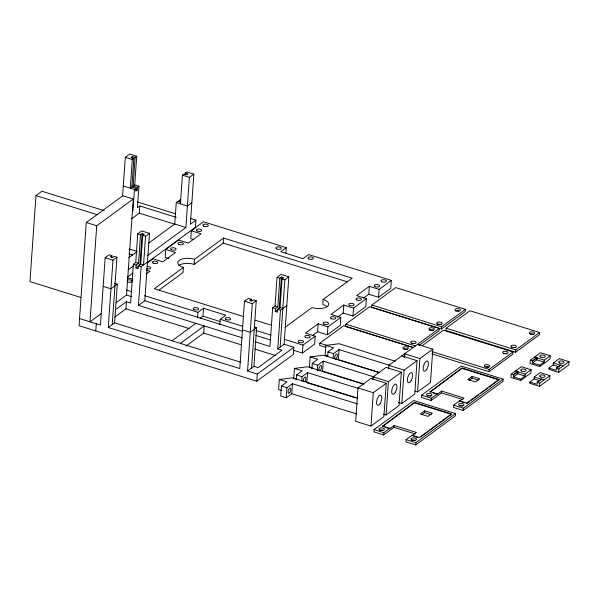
<?xml version="1.0" encoding="UTF-8"?>
<svg xmlns="http://www.w3.org/2000/svg" width="599" height="599" viewBox="0 0 599 599"><rect width="100%" height="100%" fill="white"/><g stroke="black" fill="none" stroke-linecap="round" stroke-linejoin="round"><path stroke-width="0.9" d="M193.417 239.495L190.759 238.664L191.313 230.742L203.54 221.787L286.292 247.619L280.729 251.692L303.019 258.648L308.582 254.575L391.334 280.407L379.107 289.362L378.553 297.291L368.797 294.244L363.563 298.077M104.226 210.676L41.923 191.223L35.962 195.588L29.95 281.582L80.798 297.456M116.109 302.697L126.546 295.052L133.263 199.01L122.81 195.753L86.271 222.514L79.053 325.721L256.814 381.211L293.36 354.451L293.862 347.285L284.106 344.238L277.749 348.895L281.934 350.198L258.102 367.651L253.924 366.348L247.567 371.006L257.315 374.046L293.862 347.285M133.263 199.01L96.716 225.778L90 321.82L101.194 313.621M95.773 330.94L96.274 323.774M111.788 257.518L111.923 255.668L109.138 254.792L105.162 257.705L100.452 325.077L79.555 318.556M251.101 301.005L251.236 299.156L248.45 298.287L244.474 301.192L239.765 368.565L108.254 327.511L112.964 260.138L116.94 257.233L114.147 256.365L112.56 257.525L110.336 256.829L111.923 255.668M112.223 324.606L116.94 257.233M122.623 195.858L125.318 157.342L129.766 154.078L136.729 156.257L134.723 184.919L133.135 186.087L137.313 187.39L138.908 186.222L134.723 184.919M108.254 327.511L114.611 322.861L117.314 284.151L114.529 283.282M132.222 158.406L132.357 156.549L135.142 157.417L136.729 156.257M133.869 158.353L132.282 159.514L130.275 188.176L131.862 187.015L133.869 158.353L131.084 157.477L132.357 156.549M133.135 186.087L135.142 157.417M127.392 277.876L132.678 279.186M114.791 317.013L125.962 308.829L126.456 301.664L130.642 302.967L133.345 264.256L135.726 262.512L137.733 233.85L141.708 230.937L149.51 233.378L144.793 300.75L138.444 305.4L242.408 337.858M132.956 210.983L134.453 189.486L136.048 188.318L131.862 187.015M136.048 188.318L135.846 191.186L137.119 190.257L137.313 187.39M138.908 186.222L137.403 207.726L139.784 205.981L176.241 217.362M131.795 218.628L139.282 213.147L139.784 205.981M135.928 267.993L136.13 265.132L138.519 263.38L140.518 234.718L142.105 233.558L144.337 234.254L142.749 235.414L140.743 264.077L138.362 265.829L138.159 268.689L135.928 267.993L139.904 265.087L142.105 233.558M138.444 305.4L141.147 266.697L147.504 262.04M149.51 233.378L145.535 236.283L143.528 264.953L140.743 264.077M191.313 230.742L201.069 233.782L188.356 243.097L178.607 240.049L165.721 249.483L165.167 257.413L168.716 258.521M148.5 243.254L174.743 224.026L176.248 202.529L177.836 201.369L180.344 202.148M179.011 201.87L179.108 200.433L180.696 199.272M180.426 203.832L182.433 175.17L184.02 174.01L186.806 174.878L188.079 173.942L185.293 173.074L185.166 174.923M147.646 255.518L185.892 227.508L189.396 177.341L193.851 174.084L186.881 171.913L185.293 173.074M326.897 306.576A11.246 5.039 4 0 0 322.764 304.509L323.116 299.448L352.175 278.168L223.584 238.028L194.525 259.307A11.246 5.039 4 0 0 179.213 260.333A11.246 5.039 4 0 0 183.406 267.454L183.054 272.515L159.214 289.976M193.851 174.084L190.34 224.251L195.903 220.177L190.557 218.508M195.903 220.177L195.401 227.343L147.227 262.632M178.861 265.394A11.246 5.039 4 0 1 194.173 264.369L194.525 259.307M197.573 317.612L197.94 312.326L203.503 308.253L225.793 315.216L220.23 319.289L219.863 324.568M200.171 318.219L202.949 316.182L203.503 308.253M185.817 346.192L203.697 333.096L204.199 325.931L180.366 343.384M194.173 264.369L223.225 243.089L223.584 238.028M247.567 371.006L252.276 303.633L256.245 300.72L253.459 299.852L251.872 301.012L249.641 300.316L251.236 299.156M251.535 368.093L256.245 300.72M253.924 366.348L256.627 327.638L254.538 326.987M256.814 381.211L257.315 374.046M284.106 344.238L288.815 276.865L281.021 274.432L277.045 277.337L275.038 306.007L272.657 307.751L269.954 346.462L255.736 342.022M275.241 311.487L275.443 308.62L277.824 306.875L279.83 278.206L281.418 277.045L283.649 277.741L282.062 278.902L280.055 307.572L277.674 309.316L277.472 312.184L275.241 311.487L278.55 309.062M279.216 308.575L281.418 277.045M277.749 348.895L280.459 310.185L286.816 305.527M285.858 253.781L286.292 247.619M280.137 347.15L284.847 279.778L288.815 276.865M357.685 398.163L292.559 377.834L279.299 379.504L278.595 389.537L281.163 390.338M279.299 379.504L287.003 381.907L281.44 385.981L280.736 396.014L286.195 397.826L291.758 393.753L292.462 383.719L357.468 403.936M286.195 397.826L286.899 387.793L292.462 383.719M363.885 384.303L307.684 366.76L294.416 368.43L293.712 378.463L297.141 379.526M296.243 379.466L296.557 374.907L302.121 370.833L294.416 368.43M293.532 350.265L302.428 353.043L302.982 345.121L315.209 336.166L305.46 333.119L318.166 323.812L327.923 326.852L340.801 317.418L331.052 314.378L343.759 305.063L353.515 308.111L366.393 298.676L356.645 295.629L369.351 286.322L379.107 289.362M301.701 381.278L302.016 376.719L307.579 372.645L358.337 388.429M307.579 372.645L306.875 382.679L319.349 386.557M379.594 372.803L323.393 355.252L310.125 356.922L309.421 366.955L311.989 367.756M311.884 368.872L312.266 363.398L317.829 359.325L310.125 356.922M315.209 336.166L314.655 344.088L302.428 353.043M312.379 335.567L317.612 331.734L318.166 323.812M317.343 370.684L317.725 365.21L323.288 361.137L374.046 376.921M413.303 347.48L343.646 325.736L319.814 343.19L319.656 345.436L325.908 347.39M323.288 361.137L322.584 371.17L363.548 383.907M395.34 361.264L339.139 343.721L325.878 345.391L325.175 355.417L327.743 356.225M317.612 331.734L327.368 334.781L327.923 326.852M327.698 356.427L328.02 351.868L333.583 347.794L325.878 345.391M333.156 358.239L333.478 353.68L339.041 349.606L389.799 365.39M340.801 317.418L340.247 325.347L327.368 334.781M339.041 349.606L338.338 359.64L379.302 372.376M337.222 317.373L343.205 312.992L343.759 305.063M419.023 345.421L439.127 330.693L439.284 328.447L369.628 306.703L345.795 324.156L345.638 326.403L413.512 347.592M343.205 312.992L352.961 316.04L353.515 308.111M357.977 387.927L355.649 421.292L370.968 426.076L383.899 416.604L386.235 383.24L370.908 378.456L357.977 387.927L373.304 392.712L386.235 383.24M366.393 298.676L365.839 306.598L352.961 316.04M368.797 294.244L369.351 286.322M371.897 305.041L371.739 307.287L441.396 329.031L465.228 311.577L465.386 309.331L395.729 287.58L371.897 305.041L441.553 326.784L465.386 309.331M372.907 379.631L373.102 376.853L386.033 367.382L401.36 372.166L399.024 405.523L386.093 414.995L383.54 414.201M370.968 426.076L373.304 392.712M412.06 435.263L406.107 439.629L405.95 441.875L415.699 444.922L455.42 415.826L455.577 413.58L413.782 400.529L374.061 429.625L373.903 431.872L383.659 434.919L394.015 427.327L394.142 425.507L416.432 432.471L412.03 435.69L412.06 435.263L419.33 437.532L451.526 413.946L414.703 402.453L382.469 426.466L414.703 402.453M391.334 280.407L390.78 288.336L378.553 297.291M383.659 434.919L383.817 432.665L389.769 428.307L382.499 426.039M388.549 369.051L388.811 365.345L439.284 328.447M386.093 414.995L388.429 381.638L401.36 372.166M389.769 428.307L389.739 428.734L394.142 425.507M404.303 357.521L404.557 353.814L419.884 358.591L432.815 349.127L417.488 344.343M398.395 402.431L401.802 403.494L404.13 370.13L417.061 360.658L401.742 355.873M417.061 360.658L414.733 394.022L401.802 403.494M414.995 391.162L417.548 391.956L419.884 358.591M415.699 444.922L415.856 442.668L455.577 413.58M459.583 400.821L453.623 405.186L453.465 407.432L463.222 410.48L502.943 381.391L503.1 379.137L461.305 366.086L421.584 395.183L421.426 397.429L431.175 400.476L441.538 392.892L441.665 391.072L463.955 398.028L459.553 401.255L459.583 400.821L466.853 403.09L499.049 379.511L462.226 368.011L429.992 392.023L462.226 368.011M421.651 414.755L424.549 412.636L424.676 410.817L432.283 413.19L427.941 416.372L420.333 413.991L424.676 410.817M432.815 349.127L430.479 382.484L417.548 391.956M431.175 400.476L431.332 398.23L437.292 393.865L430.022 391.596M441.396 329.031L441.553 326.784M437.292 393.865L437.263 394.292L441.665 391.072M446.12 328.207L445.963 330.461L515.619 352.205L539.452 334.751L539.609 332.497L469.953 310.754L446.12 328.207L515.776 349.951L539.609 332.497M463.222 410.48L463.379 408.226L503.1 379.137M466.853 403.09L466.823 403.524L469.818 401.33M469.174 380.313L472.064 378.194L472.192 376.374L479.806 378.755L475.464 381.93L467.856 379.556L472.192 376.374M431.864 353.844L489.024 371.687L489.181 369.433L513.014 351.98L443.357 330.236L422.302 345.653M489.286 387.066L499.049 379.511M511.164 374.188L510.932 377.437L520.688 380.485L530.886 373.012L531.111 369.755L521.362 366.715L511.164 374.188L513.643 374.959L517.888 371.852L525.158 374.12L531.111 369.755M513.014 351.98L512.849 354.234L489.024 371.687M525.158 374.12L525.024 376.082L520.778 379.189L513.508 376.921L513.643 374.959M515.619 352.205L515.776 349.951M513.508 376.921L517.753 373.813L517.888 371.852M520.688 380.485L520.778 379.189M530.25 360.201L530.025 363.458L539.774 366.498L549.979 359.026L550.204 355.776L540.455 352.729L530.25 360.201L532.736 360.98L536.981 357.865L544.251 360.134L550.204 355.776M529.868 382.035L529.778 383.323L539.527 386.362L549.732 378.897L549.957 375.64L540.208 372.593L534.248 376.958L534.113 378.92L529.868 382.035L537.138 384.303L537.273 382.334L541.518 379.227L534.248 376.958M544.251 360.134L544.109 362.103L539.864 365.21L532.601 362.942L532.736 360.98M532.601 362.942L536.846 359.834L536.981 357.865M539.774 366.498L539.864 365.21M539.527 386.362L539.759 383.113L549.957 375.64M548.961 368.048L548.871 369.336L558.62 372.383L568.825 364.911L569.05 361.661L559.301 358.614L553.341 362.979L553.206 364.941L548.961 368.048L556.231 370.317L556.366 368.355L560.612 365.248L553.341 362.979M558.62 372.383L558.852 369.126L569.05 361.661M191.845 202.754L187.397 206.011L176.248 202.529M128.763 257.705L136.572 251.992M128.149 269.805L133.397 265.956M117.314 284.151L110.957 288.808L103.155 286.367M127.654 276.963L132.926 273.107M147.287 262.991L153.007 258.798L162.763 261.838L175.47 252.531L165.721 249.483M146.141 274.013L149.877 271.272L146.336 270.164M115.285 309.848L126.456 301.664M183.406 267.454L154.355 288.733L243.651 316.609M172.003 340.779L195.836 323.318M256.627 327.638L250.27 332.295L242.468 329.862M285.176 327.241L311.997 307.594A11.246 5.039 4 0 0 327.309 306.568A11.246 5.039 4 0 0 323.116 299.448M403.464 356.817L404.954 355.731M420.798 436.866L428.285 431.377M429.783 430.284L437.27 424.796M438.768 423.703L446.255 418.214M447.752 417.121L451.496 414.381L414.673 402.88M471.316 400.229L478.803 394.748M480.301 393.648L487.788 388.167M513.672 374.532L517.918 371.417L515.41 371.073M532.766 360.546L537.011 357.438L534.495 357.094M537.303 381.907L541.548 378.8L544.004 380.006M556.396 367.921L560.642 364.813L563.097 366.019M321.124 387.104L355.858 397.908M291.758 393.753L356.764 413.969M125.318 157.342L132.282 159.514M182.433 175.17L189.396 177.341M179.108 200.433L180.778 200.957M135.374 189.711L137.119 190.257M123.312 186.004L134.453 189.486M137.156 201.841L175.432 213.783M174.743 224.026L185.892 227.508M139.282 213.147L174.856 224.251M223.225 243.089L347.353 281.837M35.962 195.588L97.375 214.756M137.733 233.85L140.518 234.718M142.749 235.414L145.535 236.283M277.045 277.337L279.83 278.206M282.062 278.902L284.847 279.778M536.846 359.834L544.109 362.103M553.206 364.941L559.668 366.955M556.366 368.355L558.852 369.126M86.271 222.514L96.716 225.778M129.249 248.997L137.253 251.49M517.753 373.813L525.024 376.082M534.113 378.92L539.766 380.687M128.927 253.871L132.484 254.987M537.273 382.334L539.759 383.113M345.795 324.156L415.451 345.9M432.021 351.598L489.181 369.433M135.726 262.512L138.519 263.38M275.038 306.007L277.824 306.875M280.055 307.572L282.84 308.44M133.345 264.256L136.13 265.132M138.362 265.829L141.147 266.697M272.657 307.751L275.443 308.62M277.674 309.316L280.459 310.185M462.196 368.445L499.019 379.938M105.162 257.705L112.964 260.138M244.474 301.192L252.276 303.633M472.064 378.194L477.987 380.043M255.256 320.233L271.332 325.25M319.814 343.19L326.957 345.421M388.811 365.345L404.13 370.13M126.756 290.103L131.211 291.496M144.554 295.659L197.94 312.326M220.23 319.289L242.475 326.23M255.825 330.401L270.95 335.118M284.293 339.289L302.982 345.121M202.949 316.182L219.885 321.468M441.538 392.892L462.937 399.57M126.546 295.052L131.773 296.685M144.793 300.75L242.543 331.262M255.87 335.425L270.089 339.865M433.227 393.034L435.645 393.79M461.971 402.011L464.397 402.768M373.102 376.853L388.429 381.638M421.584 395.183L431.332 398.23M453.623 405.186L463.379 408.226M125.962 308.829L189.112 328.544M203.697 333.096L241.554 344.912M254.845 349.067L275.226 355.432M424.549 412.636L431.31 414.748M114.611 322.861L240.791 362.253M394.015 427.327L415.414 434.005M384.895 427.222L388.931 428.48M413.647 436.199L417.683 437.457M374.061 429.625L383.817 432.665M406.107 439.629L415.856 442.668M328.02 351.868L333.478 353.68M312.266 363.398L317.725 365.21M296.557 374.907L302.016 376.719M281.44 385.981L286.899 387.793M127.145 280.362A2.733 1.22 4 0 1 131.256 280.25A2.733 1.22 4 0 1 131.278 282.129A2.733 1.22 4 0 1 127.16 281.582M147.062 266.495A2.733 1.22 4 0 1 150.491 268.023A2.733 1.22 4 0 1 146.433 268.704M455.637 311.121A2.733 1.22 4 0 1 458.924 311.106M437.929 324.344A2.733 1.22 4 0 1 441.223 324.71M429.535 330.236A2.733 1.22 4 0 1 433.391 330.446M411.827 343.459A2.733 1.22 4 0 1 414.553 343.601M404.108 349.105A2.733 1.22 4 0 1 407.402 349.479M530.422 334.13A2.733 1.22 4 0 1 533.716 334.497M511.583 347.675A2.733 1.22 4 0 1 514.878 347.66M503.257 353.777A2.733 1.22 4 0 1 506.544 353.754M485.549 366.992A2.733 1.22 4 0 1 488.844 367.367M303.206 381.211A2.733 1.146 -72.7 0 1 304.367 377.527A2.733 1.146 -72.7 0 1 305.902 378.036A2.733 1.146 -72.7 0 1 304.734 381.72M319.185 370.541A2.733 1.146 -72.7 0 1 319.956 366.169A2.733 1.146 -72.7 0 1 321.588 367.344A2.733 1.146 -72.7 0 1 319.439 370.721M459.747 405.785A2.733 1.22 4 0 1 462.473 405.935M427.147 395.946A2.733 1.22 4 0 1 431.003 396.156M411.663 440.392A2.733 1.22 4 0 1 415.519 440.594M379.624 430.389A2.733 1.22 4 0 1 382.911 430.367M153.187 263.118A2.733 1.22 4 0 0 157.747 262.811A2.733 1.22 4 0 0 154.385 261.134A2.733 1.22 4 0 0 153.187 263.118M171.464 249.738A2.733 1.22 4 0 0 176.016 249.431A2.733 1.22 4 0 0 172.654 247.746A2.733 1.22 4 0 0 171.464 249.738M197.056 230.989A2.733 1.22 4 0 0 201.608 230.682A2.733 1.22 4 0 0 198.254 229.005A2.733 1.22 4 0 0 197.056 230.989M178.779 244.37A2.733 1.22 4 0 0 183.339 244.07A2.733 1.22 4 0 0 179.977 242.385A2.733 1.22 4 0 0 178.779 244.37M276.716 248.899A2.733 1.22 4 0 0 281.275 248.592A2.733 1.22 4 0 0 277.914 246.908A2.733 1.22 4 0 0 276.716 248.899M308.762 258.895A2.733 1.22 4 0 0 313.314 258.596A2.733 1.22 4 0 0 309.96 256.911A2.733 1.22 4 0 0 308.762 258.895M356.817 299.949A2.733 1.22 4 0 0 361.377 299.65A2.733 1.22 4 0 0 358.015 297.965A2.733 1.22 4 0 0 356.817 299.949M375.094 286.569A2.733 1.22 4 0 0 379.646 286.262A2.733 1.22 4 0 0 376.292 284.585A2.733 1.22 4 0 0 375.094 286.569M331.225 318.698A2.733 1.22 4 0 0 335.784 318.391A2.733 1.22 4 0 0 332.423 316.714A2.733 1.22 4 0 0 331.225 318.698M349.502 305.318A2.733 1.22 4 0 0 354.054 305.011A2.733 1.22 4 0 0 350.7 303.326A2.733 1.22 4 0 0 349.502 305.318M305.632 337.439A2.733 1.22 4 0 0 310.192 337.14A2.733 1.22 4 0 0 306.83 335.455A2.733 1.22 4 0 0 305.632 337.439M323.909 324.059A2.733 1.22 4 0 0 328.462 323.752A2.733 1.22 4 0 0 325.107 322.075A2.733 1.22 4 0 0 323.909 324.059M193.926 309.533A2.733 1.22 4 0 0 198.486 309.226A2.733 1.22 4 0 0 195.124 307.549A2.733 1.22 4 0 0 193.926 309.533M225.973 319.537A2.733 1.22 4 0 0 230.525 319.23A2.733 1.22 4 0 0 227.171 317.552A2.733 1.22 4 0 0 225.973 319.537M203.72 226.108A2.733 1.22 4 0 0 208.272 225.801A2.733 1.22 4 0 0 204.918 224.123A2.733 1.22 4 0 0 203.72 226.108M381.758 281.687A2.733 1.22 4 0 0 386.31 281.38A2.733 1.22 4 0 0 382.956 279.703A2.733 1.22 4 0 0 381.758 281.687M298.968 342.329A2.733 1.22 4 0 0 303.521 342.022A2.733 1.22 4 0 0 300.166 340.337A2.733 1.22 4 0 0 298.968 342.329M455.817 310.604A2.733 1.22 4 0 0 460.369 310.297A2.733 1.22 4 0 0 457.015 308.62A2.733 1.22 4 0 0 455.817 310.604M437.54 323.992A2.733 1.22 4 0 0 442.099 323.685A2.733 1.22 4 0 0 438.738 322A2.733 1.22 4 0 0 437.54 323.992M429.715 329.727A2.733 1.22 4 0 0 434.268 329.42A2.733 1.22 4 0 0 430.913 327.735A2.733 1.22 4 0 0 429.715 329.727M411.438 343.107A2.733 1.22 4 0 0 415.998 342.8A2.733 1.22 4 0 0 412.636 341.123A2.733 1.22 4 0 0 411.438 343.107M403.726 348.76A2.733 1.22 4 0 0 408.278 348.453A2.733 1.22 4 0 0 404.924 346.769A2.733 1.22 4 0 0 403.726 348.76M530.033 333.778A2.733 1.22 4 0 0 534.593 333.471A2.733 1.22 4 0 0 531.231 331.794A2.733 1.22 4 0 0 530.033 333.778M511.763 347.158A2.733 1.22 4 0 0 516.316 346.851A2.733 1.22 4 0 0 512.961 345.174A2.733 1.22 4 0 0 511.763 347.158M503.437 353.26A2.733 1.22 4 0 0 507.989 352.953A2.733 1.22 4 0 0 504.635 351.276A2.733 1.22 4 0 0 503.437 353.26M485.168 366.64A2.733 1.22 4 0 0 489.72 366.333A2.733 1.22 4 0 0 486.366 364.656A2.733 1.22 4 0 0 485.168 366.64M395.333 392.293A5.301 2.216 -72.7 0 0 395.902 384.101A5.301 2.216 -72.7 0 0 391.686 391.08A5.301 2.216 -72.7 0 0 395.333 392.293M411.041 380.792A5.301 2.216 -72.7 0 0 411.61 372.6A5.301 2.216 -72.7 0 0 407.395 379.571A5.301 2.216 -72.7 0 0 411.041 380.792M336.533 358.195A2.733 1.146 -72.7 0 0 336.833 353.979A2.733 1.146 -72.7 0 0 334.661 357.573A2.733 1.146 -72.7 0 0 336.533 358.195M426.788 369.254A5.301 2.216 -72.7 0 0 427.364 361.062A5.301 2.216 -72.7 0 0 423.141 368.041A5.301 2.216 -72.7 0 0 426.788 369.254M289.961 392.315A2.733 1.146 -72.7 0 0 290.253 388.092A2.733 1.146 -72.7 0 0 288.082 391.686A2.733 1.146 -72.7 0 0 289.961 392.315M380.208 403.374A5.301 2.216 -72.7 0 0 380.784 395.175A5.301 2.216 -72.7 0 0 376.561 402.154A5.301 2.216 -72.7 0 0 380.208 403.374M559.473 362.934A2.733 1.22 4 0 0 564.033 362.627A2.733 1.22 4 0 0 560.671 360.95A2.733 1.22 4 0 0 559.473 362.934M540.635 357.056A2.733 1.22 4 0 0 545.187 356.749A2.733 1.22 4 0 0 541.833 355.065A2.733 1.22 4 0 0 540.635 357.056M540.388 376.921A2.733 1.22 4 0 0 544.94 376.614A2.733 1.22 4 0 0 541.586 374.929A2.733 1.22 4 0 0 540.388 376.921M521.542 371.036A2.733 1.22 4 0 0 526.094 370.729A2.733 1.22 4 0 0 522.74 369.051A2.733 1.22 4 0 0 521.542 371.036M459.366 405.433A2.733 1.22 4 0 0 463.918 405.126A2.733 1.22 4 0 0 460.564 403.449A2.733 1.22 4 0 0 459.366 405.433M427.327 395.43A2.733 1.22 4 0 0 431.879 395.123A2.733 1.22 4 0 0 428.517 393.446A2.733 1.22 4 0 0 427.327 395.43M411.842 439.876A2.733 1.22 4 0 0 416.395 439.569A2.733 1.22 4 0 0 413.04 437.891A2.733 1.22 4 0 0 411.842 439.876M379.803 429.872A2.733 1.22 4 0 0 384.356 429.565A2.733 1.22 4 0 0 381.001 427.888A2.733 1.22 4 0 0 379.803 429.872"/></g></svg>
